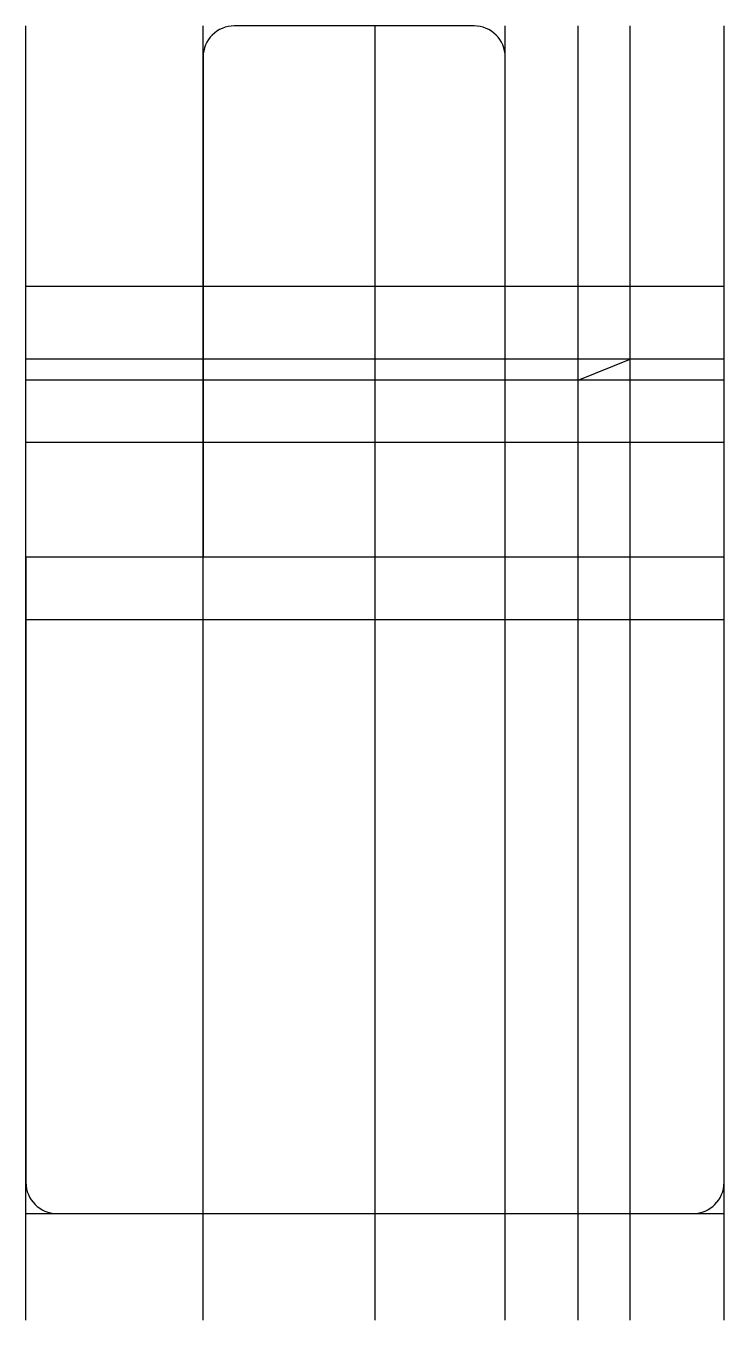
# Model space of a CAD drawing. Extents: x -25 to 42, y -10 to 114.
import ezdxf

# ---------------------------------------------------------------- set-up
doc = ezdxf.new("R2010")
doc.units = 0
doc.layers.get('0').update_dxf_attribs({"linetype": 'CONTINUOUS'})

msp = doc.modelspace()

# ---------------------------------------------------------------- linework, layer by layer
at = {"linetype": 'CONTINUOUS'}
for p, q in [((-25, -10.22), (-25, 114)), ((-8, -10.22), (-8, 114)), ((18, 114), (-5, 114)), ((8.5, -10.22), (8.5, 114)), ((21, -10.22), (21, 114)), ((28, -10.22), (28, 114)), ((33, -10.22), (33, 114)), ((42, -10.22), (42, 114)), ((-8, 111), (-8, 63)), ((21, 89), (21, 111)), ((42, 89), (-25, 89)), ((33, 89), (21, 89)), ((33, 82), (33, 89)), ((42, 82), (-25, 82)), ((28, 80), (33, 82)), ((42, 80), (-25, 80)), ((28, 74), (28, 80)), ((42, 74), (-25, 74)), ((42, 74), (28, 74)), ((42, 3), (42, 74)), ((42, 63), (-25, 63)), ((-8, 63), (-25, 63)), ((-25, 63), (-25, 3)), ((42, 57), (-25, 57)), ((-25, 0), (42, 0)), ((-22, 0), (39, 0))]:
    msp.add_line(p, q, dxfattribs=at)
for centre, start, end in [((-5, 111), 90, 180), ((18, 111), 0, 90), ((-22, 3), 180, 270), ((39, 3), 270, 0)]:
    msp.add_arc(centre, 3, start, end, dxfattribs=at)

doc.saveas('drawing.dxf')
